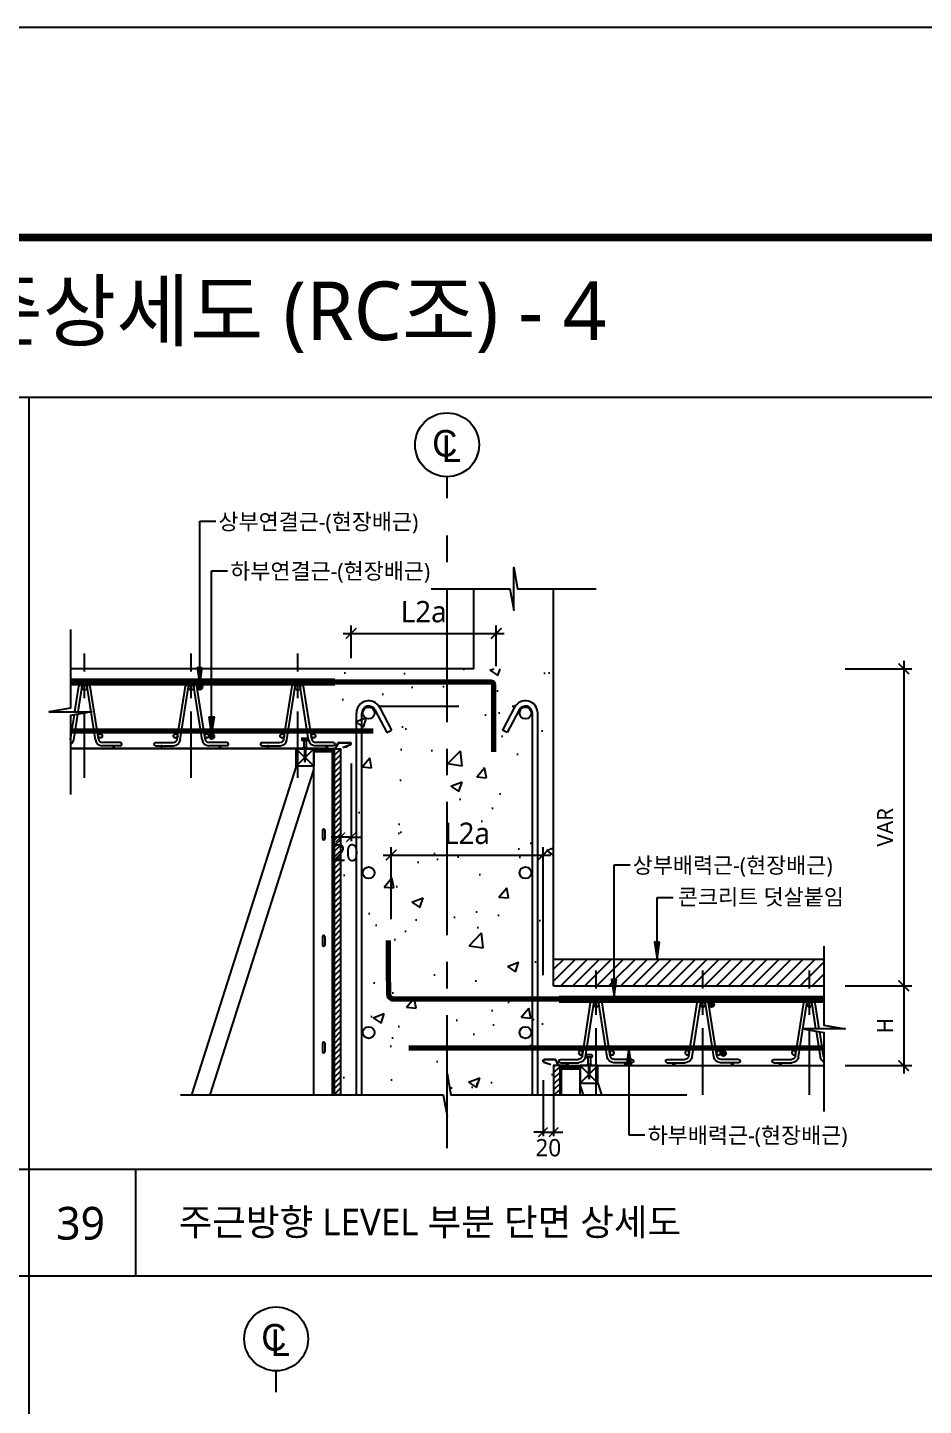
# Model space of a CAD drawing. Extents: x 10983 to 44623, y -18406 to 11294.
# Drawn here: x 40133 to 41813, y -3173 to -586 of the extents above; entities that cross this region are included whole.
import ezdxf

# ---------------------------------------------------------------- set-up
doc = ezdxf.new("R2010")
doc.units = 0
doc.header["$LTSCALE"] = 100
doc.header["$MEASUREMENT"] = 0
doc.header["$PDMODE"] = 3
doc.header["$PDSIZE"] = 10
for name, pattern in [('CEN', [62, 60, -1, 0, -1]), ('CENTERX2', [4, 2.5, -0.5, 0.5, -0.5]), ('HID', [2.5, 1.5, -1])]:
    doc.linetypes.add(name, pattern=pattern)
doc.layers.get('0').update_dxf_attribs({"linetype": 'CONTINUOUS'})
doc.layers.get('Defpoints').update_dxf_attribs({"color": 165, "linetype": 'CONTINUOUS'})
for name, color, linetype in [('-상부연결근', 4, 'CONTINUOUS'), ('-하부배력근', 3, 'CONTINUOUS'), ('-하부연결근', 4, 'CONTINUOUS'), ('0-TEXT', 3, 'CONTINUOUS'), ('DECK-CEN', 1, 'CEN'), ('DECK-CON', 2, 'CONTINUOUS'), ('DECK-DIM', 255, 'CONTINUOUS'), ('DECK-ETC STEEL', 6, 'CONTINUOUS'), ('DECK-HATCH', 251, 'CONTINUOUS'), ('DECK-LATTICE', 7, 'CONTINUOUS'), ('DECK-MAIN BAR', 2, 'CONTINUOUS'), ('DECK-PG', 4, 'CONTINUOUS'), ('DECK-RC', 251, 'CONTINUOUS'), ('DECK-RC(ETC)', 252, 'CONTINUOUS'), ('DECK-TABLE', 7, 'CONTINUOUS'), ('DECK-TEX1', 6, 'CONTINUOUS'), ('DECK-TEXT', 7, 'CONTINUOUS'), ('DECK-TITLE TEXT', 3, 'CONTINUOUS'), ('DECK-TRANS', 3, 'CONTINUOUS'), ('E2', 7, 'CONTINUOUS'), ('form', 7, 'CONTINUOUS')]:
    doc.layers.add(name, color=color, linetype=linetype)
doc.styles.add('SY Panel', font='malgun.ttf')
doc.styles.add('VICON TEXT', font='malgun.ttf')
doc.styles.add('굴림', font='Gulim.ttf')
doc.styles.add('맑은고딕', font='malgun.ttf')
doc.dimstyles.new('STDECK-DIM', dxfattribs={"dimtxt": 35, "dimasz": 20, "dimexe": 15, "dimexo": 40, "dimgap": 10, "dimtad": 1, "dimdec": 0, "dimtxsty": 'SY Panel', "dimblk": 'ARCHTICK', "dimcen": 2.5, "dimdle": 15, "dimclrd": 7, "dimclre": 7, "dimclrt": 6, "dimadec": 0, "dimazin": 0, "dimtfac": 1, "dimtdec": 0, "dimtmove": 0, "dimatfit": 3, "dimldrblk": 'ARCHTICK', "dimfxl": 1, "dimarcsym": 0})
doc.dimstyles.new('STDECK-DIM 2', dxfattribs={"dimscale": 2.5, "dimtxt": 12, "dimasz": 7, "dimexe": 3, "dimexo": 3, "dimgap": 3, "dimtad": 1, "dimdec": 0, "dimlunit": 6, "dimtxsty": 'VICON TEXT', "dimblk": 'ARCHTICK', "dimcen": 2.5, "dimclrd": 7, "dimclre": 7, "dimclrt": 6, "dimadec": 0, "dimazin": 0, "dimtfac": 1, "dimtdec": 0, "dimtix": 1, "dimtmove": 0, "dimatfit": 3, "dimfxl": 1, "dimarcsym": 0})
pattern_1 = [(45, (14861.725, -5036.8984), (-5.3033009, 5.3033009), [])]

# ---------------------------------------------------------------- blocks, each defined once
blk = doc.blocks.new('_ArchTick')
at = {"color": 0, "linetype": 'ByBlock', "const_width": 0.15}
blk.add_lwpolyline([(-0.5, -0.5), (0.5, 0.5)], dxfattribs=at)
blk = doc.blocks.new('*D240')
at = {"layer": 'DECK-DIM', "color": 7, "lineweight": -2}
for p, q in [((41776.2, -1775), (41776.2, -2400)), ((41666.2, -1790), (41791.2, -1790)), ((41666.2, -2385), (41791.2, -2385))]:
    blk.add_line(p, q, dxfattribs=at)
at = {"layer": 'Defpoints', "color": 0, "ltscale": 0.5}
for p in [(41626.2, -1790), (41626.2, -2385), (41776.2, -2385)]:
    blk.add_point(p, dxfattribs=at)
at = {"layer": 'DECK-DIM', "color": 7, "lineweight": -2, "ltscale": 0.5, "xscale": 20, "yscale": 20, "zscale": 20}
for p, rotation in [((41776.2, -1790), 90), ((41776.2, -2385), 270)]:
    blk.add_blockref('_ArchTick', p, dxfattribs=dict(at, rotation=rotation))
at = {"layer": 'DECK-DIM', "color": 6, "ltscale": 0.5, "insert": (41741.2, -2087.5), "char_height": 30, "attachment_point": 5, "rotation": 90, "style": 'SY Panel'}
blk.add_mtext('VAR', dxfattribs=at)
blk = doc.blocks.new('*D241')
at = {"layer": 'DECK-DIM', "color": 7, "lineweight": -2}
for p, q in [((41776.2, -2370), (41776.2, -2550)), ((41666.2, -2385), (41791.2, -2385)), ((41666.2, -2535), (41791.2, -2535))]:
    blk.add_line(p, q, dxfattribs=at)
at = {"layer": 'Defpoints', "color": 0, "ltscale": 0.5}
for p in [(41626.2, -2385), (41626.2, -2535), (41776.2, -2535)]:
    blk.add_point(p, dxfattribs=at)
at = {"layer": 'DECK-DIM', "color": 7, "lineweight": -2, "ltscale": 0.5, "xscale": 20, "yscale": 20, "zscale": 20}
for p, rotation in [((41776.2, -2385), 90), ((41776.2, -2535), 270)]:
    blk.add_blockref('_ArchTick', p, dxfattribs=dict(at, rotation=rotation))
at = {"layer": 'DECK-DIM', "color": 6, "ltscale": 0.5, "insert": (41741.2, -2460), "char_height": 30, "attachment_point": 5, "rotation": 90, "style": 'SY Panel'}
blk.add_mtext('H', dxfattribs=at)
blk = doc.blocks.new('*D242')
at = {"layer": 'DECK-DIM', "color": 7, "lineweight": -2}
for p, q in [((40719.5, -1967.5), (40719.5, -2113.7)), ((40739.5, -1967.5), (40739.5, -2113.7)), ((40719.5, -2106.2), (40702, -2106.2)), ((40739.5, -2106.2), (40719.5, -2106.2)), ((40739.5, -2106.2), (40757, -2106.2))]:
    blk.add_line(p, q, dxfattribs=at)
at = {"layer": 'Defpoints', "color": 0, "ltscale": 0.5}
for p in [(40719.5, -1960), (40739.5, -1960), (40719.5, -2106.2)]:
    blk.add_point(p, dxfattribs=at)
at = {"layer": 'DECK-DIM', "color": 7, "lineweight": -2, "ltscale": 0.5, "xscale": 17.5, "yscale": 17.5, "zscale": 17.5}
blk.add_blockref('_ArchTick', (40719.5, -2106.2), dxfattribs=at)
at = {"layer": 'DECK-DIM', "color": 7, "lineweight": -2, "ltscale": 0.5, "xscale": 17.5, "yscale": 17.5, "zscale": 17.5, "rotation": 180}
blk.add_blockref('_ArchTick', (40739.5, -2106.2), dxfattribs=at)
at = {"layer": 'DECK-DIM', "color": 6, "ltscale": 0.5, "insert": (40729.5, -2135.5), "char_height": 32.5, "attachment_point": 5, "style": 'VICON TEXT'}
blk.add_mtext('20', dxfattribs=at)
blk = doc.blocks.new('*D247')
at = {"layer": 'DECK-DIM', "color": 7, "lineweight": -2}
for p, q in [((40724.5, -1723.6), (41026.9, -1723.6)), ((40739.5, -1770), (40739.5, -1708.6)), ((41011.9, -1785), (41011.9, -1708.6))]:
    blk.add_line(p, q, dxfattribs=at)
at = {"layer": 'Defpoints', "color": 0, "ltscale": 0.5}
for p in [(41011.9, -1723.6), (40739.5, -1810), (41011.9, -1825)]:
    blk.add_point(p, dxfattribs=at)
at = {"layer": 'DECK-DIM', "color": 7, "lineweight": -2, "ltscale": 0.5, "xscale": 20, "yscale": 20, "zscale": 20, "rotation": 180}
blk.add_blockref('_ArchTick', (40739.5, -1723.6), dxfattribs=at)
at = {"layer": 'DECK-DIM', "color": 7, "lineweight": -2, "ltscale": 0.5, "xscale": 20, "yscale": 20, "zscale": 20}
blk.add_blockref('_ArchTick', (41011.9, -1723.6), dxfattribs=at)
at = {"layer": 'DECK-DIM', "color": 6, "ltscale": 0.5, "insert": (40875.7, -1683), "char_height": 40, "attachment_point": 5, "style": 'SY Panel'}
blk.add_mtext('L2a', dxfattribs=at)
blk = doc.blocks.new('*D248')
at = {"layer": 'DECK-DIM', "color": 7, "lineweight": -2}
for p, q in [((40799.5, -2139.7), (41114.5, -2139.7)), ((40814.5, -2260), (40814.5, -2124.7)), ((41099.5, -2365), (41099.5, -2124.7))]:
    blk.add_line(p, q, dxfattribs=at)
at = {"layer": 'Defpoints', "color": 0, "ltscale": 0.5}
for p in [(41099.5, -2139.7), (40814.5, -2300), (41099.5, -2405)]:
    blk.add_point(p, dxfattribs=at)
at = {"layer": 'DECK-DIM', "color": 7, "lineweight": -2, "ltscale": 0.5, "xscale": 20, "yscale": 20, "zscale": 20, "rotation": 180}
blk.add_blockref('_ArchTick', (40814.5, -2139.7), dxfattribs=at)
at = {"layer": 'DECK-DIM', "color": 7, "lineweight": -2, "ltscale": 0.5, "xscale": 20, "yscale": 20, "zscale": 20}
blk.add_blockref('_ArchTick', (41099.5, -2139.7), dxfattribs=at)
at = {"layer": 'DECK-DIM', "color": 6, "ltscale": 0.5, "insert": (40957, -2099.1), "char_height": 40, "attachment_point": 5, "style": 'SY Panel'}
blk.add_mtext('L2a', dxfattribs=at)
blk = doc.blocks.new('*D251')
at = {"layer": 'DECK-DIM', "color": 7, "lineweight": -2}
for p, q in [((41099.5, -2562.5), (41099.5, -2667.5)), ((41119.5, -2562.5), (41119.5, -2667.5)), ((41099.5, -2660), (41082, -2660)), ((41099.5, -2660), (41119.5, -2660)), ((41119.5, -2660), (41137, -2660))]:
    blk.add_line(p, q, dxfattribs=at)
at = {"layer": 'Defpoints', "color": 0, "ltscale": 0.5}
for p in [(41099.5, -2555), (41119.5, -2555), (41119.5, -2660)]:
    blk.add_point(p, dxfattribs=at)
at = {"layer": 'DECK-DIM', "color": 7, "lineweight": -2, "ltscale": 0.5, "xscale": 17.5, "yscale": 17.5, "zscale": 17.5}
blk.add_blockref('_ArchTick', (41099.5, -2660), dxfattribs=at)
at = {"layer": 'DECK-DIM', "color": 7, "lineweight": -2, "ltscale": 0.5, "xscale": 17.5, "yscale": 17.5, "zscale": 17.5, "rotation": 180}
blk.add_blockref('_ArchTick', (41119.5, -2660), dxfattribs=at)
at = {"layer": 'DECK-DIM', "color": 6, "ltscale": 0.5, "insert": (41109.5, -2689.3), "char_height": 32.5, "attachment_point": 5, "style": 'VICON TEXT'}
blk.add_mtext('20', dxfattribs=at)
blk = doc.blocks.new('tg4')
at = {"layer": 'DECK-MAIN BAR'}
h = blk.add_hatch(color=256, dxfattribs=at)
h.dxf.hatch_style = 1
h.paths.add_polyline_path([(7710.5, 42136.7, 0.414214), (7705.5, 42131.7, 0.414214), (7710.5, 42126.7)])
h.paths.add_polyline_path([(7735.8, 42040.8, 1), (7743.8, 42040.8, 1)])
h.paths.add_polyline_path([(7710.5, 42136.7), (7710.5, 42126.7, 0.414214), (7715.5, 42131.7, 0.414214)])
edge = h.paths.add_edge_path()
edge.add_line((7683.8, 42043.8), (7683.8, 42037.7))
edge.add_arc((7681.2, 42040.7), 4, 310.4298, 409.5702)
h = blk.add_hatch(color=256, dxfattribs=at)
h.dxf.hatch_style = 1
h.paths.add_polyline_path([(7877.2, 42040.7, 1), (7885.2, 42040.7, 1)])
h.paths.add_polyline_path([(7910.5, 42136.7, 0.414214), (7905.5, 42131.7, 0.414214), (7910.5, 42126.7)])
h.paths.add_polyline_path([(7935.8, 42040.8, 1), (7943.8, 42040.8, 1)])
h.paths.add_polyline_path([(7910.5, 42136.7), (7910.5, 42126.7, 0.414214), (7915.5, 42131.7, 0.414214)])
h = blk.add_hatch(color=256, dxfattribs=at)
h.dxf.hatch_style = 1
h.paths.add_polyline_path([(8077.2, 42040.7, 1), (8085.2, 42040.7, 1)])
h.paths.add_polyline_path([(8110.5, 42136.7, 0.414214), (8105.5, 42131.7, 0.414214), (8110.5, 42126.7)])
h.paths.add_polyline_path([(8135.8, 42040.8, 1), (8143.8, 42040.8, 1)])
h.paths.add_polyline_path([(8110.5, 42136.7), (8110.5, 42126.7, 0.414214), (8115.5, 42131.7, 0.414214)])
at = {"layer": 'DECK-CEN', "linetype": 'CENTERX2', "ltscale": 0.5}
for p, q in [((7710.5, 41961.8), (7710.5, 42195.4)), ((7910.5, 41961.8), (7910.5, 42195.4)), ((8110.5, 41961.8), (8110.5, 42195.4))]:
    blk.add_line(p, q, dxfattribs=at)
at = {"layer": 'DECK-LATTICE', "ltscale": 0.5}
for p, q in [((8179.9, 42146.7), (7683.8, 42146.7)), ((8179.9, 42136.7), (7683.8, 42136.7)), ((7692.2, 42085.7), (7699.7, 42134.3)), ((7698.3, 42085.7), (7705.7, 42133.6)), ((7730.8, 42033.2), (7715.2, 42133.6)), ((7736.6, 42035), (7721.2, 42134.3)), ((7884.3, 42035), (7899.7, 42134.3)), ((7890.1, 42033.2), (7905.7, 42133.6)), ((7930.8, 42033.2), (7915.2, 42133.6)), ((7936.6, 42035), (7921.2, 42134.3)), ((8084.3, 42035), (8099.7, 42134.3)), ((8090.1, 42033.2), (8105.7, 42133.6)), ((8130.8, 42033.2), (8115.2, 42133.6)), ((8136.6, 42035), (8121.2, 42134.3)), ((7684.3, 42035), (7691.3, 42080)), ((7690.1, 42033.2), (7697.6, 42081.1)), ((7777.5, 42022.2), (7743.7, 42022.2)), ((7777.5, 42028.2), (7744.5, 42028.2)), ((7843.5, 42028.2), (7876.4, 42028.2)), ((7843.5, 42022.2), (7877.3, 42022.2)), ((7977.5, 42022.2), (7943.7, 42022.2)), ((7977.5, 42028.2), (7944.5, 42028.2)), ((8043.5, 42028.2), (8076.4, 42028.2)), ((8043.5, 42022.2), (8077.3, 42022.2)), ((8177.5, 42022.2), (8143.7, 42022.2)), ((8177.5, 42028.2), (8144.5, 42028.2))]:
    blk.add_line(p, q, dxfattribs=at)
for centre, radius, start, end in [((7702.7, 42133.7), 3.01, 349.5852, 169.9415), ((7718.2, 42133.7), 3.01, 10.0585, 190.4148), ((7902.7, 42133.7), 3.01, 349.5852, 169.9415), ((7918.2, 42133.7), 3.01, 10.0585, 190.4148), ((8102.7, 42133.7), 3.01, 349.5852, 169.9415), ((8118.2, 42133.7), 3.01, 10.0585, 190.4148), ((7676.4, 42036.2), 8, 336.4782, 351.1777), ((7677.3, 42035.2), 13, 299.8906, 351.1777), ((7743.7, 42035.2), 13, 188.8223, 270), ((7744.5, 42036.2), 8, 188.8223, 270), ((7777.5, 42025.2), 3, 270, 90), ((7843.5, 42025.2), 3, 90, 270), ((7876.4, 42036.2), 8, 270, 351.1777), ((7877.3, 42035.2), 13, 270, 351.1777), ((7943.7, 42035.2), 13, 188.8223, 270), ((7944.5, 42036.2), 8, 188.8223, 270), ((7977.5, 42025.2), 3, 270, 90), ((8043.5, 42025.2), 3, 90, 270), ((8076.4, 42036.2), 8, 270, 351.1777), ((8077.3, 42035.2), 13, 270, 351.1777), ((8143.7, 42035.2), 13, 188.8223, 270), ((8144.5, 42036.2), 8, 188.8223, 270), ((8177.5, 42025.2), 3, 270, 90)]:
    blk.add_arc(centre, radius, start, end, dxfattribs=at)
at = {"layer": 'DECK-MAIN BAR', "ltscale": 0.5}
for centre, radius in [((7710.5, 42131.7), 5), ((7910.5, 42131.7), 5), ((8110.5, 42131.7), 5), ((7739.8, 42040.8), 4), ((7881.2, 42040.7), 4), ((7939.8, 42040.8), 4), ((8081.2, 42040.7), 4), ((8139.8, 42040.8), 4)]:
    blk.add_circle(centre, radius, dxfattribs=at)
blk.add_arc((7681.2, 42040.7), 4, 310.4298, 49.5702, dxfattribs=at)
at = {"layer": 'DECK-PG', "ltscale": 0.5}
for p, q in [((7764.7, 42017.2), (7683.8, 42017.2)), ((7765, 42016.7), (7683.8, 42016.7)), ((7855, 42016.7), (7766, 42016.7)), ((7854.7, 42017.2), (7766.2, 42017.2)), ((7965, 42016.7), (7856, 42016.7)), ((7964.7, 42017.2), (7856.2, 42017.2)), ((8055, 42016.7), (7966, 42016.7)), ((8054.7, 42017.2), (7966.2, 42017.2)), ((8165, 42016.7), (8056, 42016.7)), ((8164.7, 42017.2), (8056.2, 42017.2))]:
    blk.add_line(p, q, dxfattribs=at)
at = {"layer": 'DECK-PG'}
for p, q in [((7764, 42021.2), (7764, 42018.7)), ((7764.5, 42018.7), (7764.5, 42021.2)), ((7765, 42021.2), (7765, 42017.5)), ((7765, 42018.7), (7765, 42020.7)), ((7765.5, 42021.2), (7765.5, 42017.2)), ((7766, 42017.5), (7766, 42021.2)), ((7854, 42021.2), (7854, 42018.7)), ((7854.5, 42018.7), (7854.5, 42021.2)), ((7855, 42021.2), (7855, 42017.5)), ((7855, 42018.7), (7855, 42020.7)), ((7855.5, 42021.2), (7855.5, 42017.2)), ((7856, 42017.5), (7856, 42021.2)), ((7964, 42021.2), (7964, 42018.7)), ((7964.5, 42018.7), (7964.5, 42021.2)), ((7965, 42021.2), (7965, 42017.5)), ((7965, 42018.7), (7965, 42020.7)), ((7965.5, 42021.2), (7965.5, 42017.2)), ((7966, 42017.5), (7966, 42021.2)), ((8054, 42021.2), (8054, 42018.7)), ((8054.5, 42018.7), (8054.5, 42021.2)), ((8055, 42021.2), (8055, 42017.5)), ((8055, 42018.7), (8055, 42020.7)), ((8055.5, 42021.2), (8055.5, 42017.2)), ((8056, 42017.5), (8056, 42021.2)), ((8164, 42021.2), (8164, 42018.7)), ((8164.5, 42018.7), (8164.5, 42021.2)), ((8165, 42021.2), (8165, 42017.5)), ((8165, 42018.7), (8165, 42020.7)), ((8165.5, 42021.2), (8165.5, 42017.2)), ((8166, 42017.5), (8166, 42021.2)), ((8166, 42016.7), (8179.9, 42016.7)), ((8166.2, 42017.2), (8179.9, 42017.2)), ((8180.8, 42017.8), (8186.1, 42027.5)), ((8181.3, 42017.5), (8186.6, 42027.2)), ((8187.4, 42028.2), (8208.1, 42028.2)), ((8187.4, 42027.7), (8208.1, 42027.7)), ((8208.7, 42023.9), (8195.4, 42019.1)), ((8208.6, 42023.9), (8195.4, 42019.1)), ((8195.4, 42019.1), (8195.5, 42018.6)), ((8208.9, 42023.5), (8195.5, 42018.6))]:
    blk.add_line(p, q, dxfattribs=at)
for centre, radius, start, end in [((7765, 42021.2), 1, 0, 180), ((7765, 42021.2), 1, 0, 180), ((7764.5, 42018.7), 0.5, 180, 0), ((7765, 42021.2), 0.5, 0, 180), ((7764.7, 42017.5), 0.25, 270, 0), ((7765, 42017.2), 0.5, 270, 0), ((7766, 42017.2), 0.5, 180, 270), ((7766.2, 42017.5), 0.25, 180, 270), ((7855, 42021.2), 1, 0, 180), ((7855, 42021.2), 1, 0, 180), ((7854.5, 42018.7), 0.5, 180, 0), ((7855, 42021.2), 0.5, 0, 180), ((7854.7, 42017.5), 0.25, 270, 0), ((7855, 42017.2), 0.5, 270, 0), ((7856, 42017.2), 0.5, 180, 270), ((7856.2, 42017.5), 0.25, 180, 270), ((7965, 42021.2), 1, 0, 180), ((7965, 42021.2), 1, 0, 180), ((7964.5, 42018.7), 0.5, 180, 0), ((7965, 42021.2), 0.5, 0, 180), ((7964.7, 42017.5), 0.25, 270, 0), ((7965, 42017.2), 0.5, 270, 0), ((7966, 42017.2), 0.5, 180, 270), ((7966.2, 42017.5), 0.25, 180, 270), ((8055, 42021.2), 1, 0, 180), ((8055, 42021.2), 1, 0, 180), ((8054.5, 42018.7), 0.5, 180, 0), ((8055, 42021.2), 0.5, 0, 180), ((8054.7, 42017.5), 0.25, 270, 0), ((8055, 42017.2), 0.5, 270, 0), ((8056, 42017.2), 0.5, 180, 270), ((8056.2, 42017.5), 0.25, 180, 270), ((8165, 42021.2), 1, 0, 180), ((8165, 42021.2), 1, 0, 180), ((8164.5, 42018.7), 0.5, 180, 0), ((8165, 42021.2), 0.5, 0, 180), ((8164.7, 42017.5), 0.25, 270, 0), ((8165, 42017.2), 0.5, 270, 0), ((8166, 42017.2), 0.5, 180, 270), ((8166.2, 42017.5), 0.25, 180, 270), ((8179.9, 42018.3), 1.05, 270, 331.3895), ((8179.9, 42018.3), 1.55, 270, 331.3895), ((8187.4, 42026.8), 1.46, 90, 151.3895), ((8187.4, 42026.8), 0.955, 90, 151.3895), ((8208.1, 42025.8), 2.46, 290, 90), ((8208.1, 42025.8), 1.96, 290, 90)]:
    blk.add_arc(centre, radius, start, end, dxfattribs=at)

msp = doc.modelspace()

# ---------------------------------------------------------------- hatches: boundary and pattern name
at = {"layer": '-상부연결근', "linetype": 'ByBlock'}
h = msp.add_hatch(color=0, dxfattribs=at)
h.paths.add_polyline_path([(40460.3, -1788.1), (40455.6, -1788.1), (40455.6, -1819.5)])
h.paths.add_polyline_path([(40455.6, -1788.1), (40450.9, -1788.1), (40455.6, -1819.5)])
at = {"layer": '-상부연결근'}
h = msp.add_hatch(color=256, dxfattribs=at)
h.dxf.hatch_style = 1
h.paths.add_polyline_path([(40460.6, -1824.5, 1), (40450.6, -1824.5, 1)])
h = msp.add_hatch(color=256, dxfattribs=at)
h.dxf.hatch_style = 1
h.paths.add_polyline_path([(41420.6, -2420, 1), (41410.6, -2420, 1)])
at = {"layer": '-하부배력근', "linetype": 'ByBlock'}
h = msp.add_hatch(color=0, dxfattribs=at)
h.paths.add_polyline_path([(41256.1, -2533.4), (41260.8, -2533.4), (41260.8, -2502)])
h.paths.add_polyline_path([(41260.8, -2533.4), (41265.5, -2533.4), (41260.8, -2502)])
at = {"layer": '-하부연결근', "linetype": 'ByBlock'}
h = msp.add_hatch(color=0, dxfattribs=at)
h.paths.add_polyline_path([(40477.8, -1911.9), (40477.8, -1880.5), (40473.1, -1880.5)])
h.paths.add_polyline_path([(40477.8, -1911.9), (40482.5, -1880.5), (40477.8, -1880.5)])
at = {"layer": '-하부연결근'}
h = msp.add_hatch(color=256, dxfattribs=at)
h.dxf.hatch_style = 1
h.paths.add_polyline_path([(40482.8, -1916.9, 1), (40472.8, -1916.9, 1)])
h = msp.add_hatch(color=256, dxfattribs=at)
h.dxf.hatch_style = 1
h.paths.add_polyline_path([(41442.8, -2512, 1), (41432.8, -2512, 1)])
at = {"linetype": 'ByBlock'}
h = msp.add_hatch(color=256, dxfattribs=at)
h.paths.add_polyline_path([(41318.3, -2303.5), (41313.6, -2303.5), (41313.6, -2335)])
h.paths.add_polyline_path([(41313.6, -2303.5), (41308.9, -2303.5), (41313.6, -2335)])
h = msp.add_hatch(color=256, dxfattribs=at)
h.paths.add_polyline_path([(41237.6, -2373.5), (41232.9, -2373.5), (41232.9, -2405)])
h.paths.add_polyline_path([(41232.9, -2373.5), (41228.2, -2373.5), (41232.9, -2405)])
at = {"layer": 'DECK-HATCH'}
h = msp.add_hatch(dxfattribs=at)
h.set_pattern_fill('AR-CONC', color=256, scale=30, style=0)
h.set_pattern_definition([(50, (14861.72, -5036.9), (215.178, -18.8256), [22.5, -247.5]), (355, (14861.72, -5036.9), (-41.6254, 225.6576), [18, -198]), (100.4514, (14879.66, -5038.47), (173.5527, 206.832), [19.122, -210.3426]), (46.1842, (14861.72, -4976.9), (320.1724, -49.6558), [33.75, -371.25]), (96.6356, (14888.4, -4981.04), (280.3986, 292.2356), [28.683, -315.514]), (351.1842, (14861.72, -4976.9), (280.3986, 292.2356), [27, -297]), (21, (14891.72, -4991.9), (179.0721, -120.7857), [22.5, -247.5]), (326, (14891.72, -4991.9), (72.9946, 217.545), [18, -198]), (71.4514, (14906.65, -5001.96), (252.0667, 96.7593), [19.122, -210.3426]), (37.5, (14861.725, -5036.9), (3.64796, 99.86816), [0, -195.6, 0, -201, 0, -198.75]), (7.5, (14861.72, -5036.9), (78.92086, 118.3235), [0, -114.6, 0, -191.1, 0, -75.75]), (327.5, (14794.825, -5036.9), (160.14673, -6.76646), [0, -75, 0, -234, 0, -310.5]), (317.5, (14764.82, -5036.9), (174.95585, 30.0315), [0, -97.5, 0, -155.4, 0, -220.5])])
h.paths.add_polyline_path([(41119.5, -1790), (40719.5, -1790), (40719.5, -2590), (41119.5, -2589.4)])
at = {"layer": 'DECK-HATCH', "linetype": 'ByBlock'}
h = msp.add_hatch(dxfattribs=at)
h.set_pattern_fill('ANSI31', color=256, scale=60, style=0)
h.set_pattern_definition(pattern_1)
h.paths.add_polyline_path([(40719.5, -1940), (40707.5, -1940), (40707.5, -2590), (40719.5, -2590)])
h.paths.add_polyline_path([(40700.2, -2058.6), (40758.8, -2058.6), (40758.8, -2103.7), (40700.2, -2103.7)], flags=9)
h = msp.add_hatch(dxfattribs=at)
h.set_pattern_fill('ANSI31', color=256, scale=5, style=0)
h.set_pattern_definition([(45, (-7725918.397, -2456133.377), (-11.225320152, 11.225320152), [])])
h.paths.add_polyline_path([(41232.9, -2335), (41119.5, -2335), (41119.5, -2385), (41229.9, -2385), (41228.2, -2373.5), (41232.9, -2373.5)])
h.paths.add_polyline_path([(41626.2, -2385), (41626.2, -2335), (41232.9, -2335), (41232.9, -2373.5), (41237.6, -2373.5), (41235.9, -2385)])
h = msp.add_hatch(dxfattribs=at)
h.set_pattern_fill('ANSI31', color=256, scale=60, style=0)
h.set_pattern_definition(pattern_1)
h.paths.add_polyline_path([(41131.5, -2535), (41119.5, -2535), (41119.5, -2590), (41131.5, -2590)])

# ---------------------------------------------------------------- linework, layer by layer
at = {"layer": '-상부연결근', "color": 0, "linetype": 'ByBlock'}
for p, q in [((40455.6, -1513.1), (40485.6, -1513.1)), ((40455.6, -1819.5), (40455.6, -1513.1))]:
    msp.add_line(p, q, dxfattribs=at)
msp.add_lwpolyline([(40460.3, -1788.1), (40450.9, -1788.1), (40455.6, -1819.5), (40460.3, -1788.1)], dxfattribs=at)
at = {"layer": '-상부연결근'}
for centre in [(40455.6, -1824.5), (41415.6, -2420)]:
    msp.add_circle(centre, 5, dxfattribs=at)
at = {"layer": '-하부배력근', "color": 0, "linetype": 'ByBlock'}
for p, q in [((41260.8, -2502), (41260.8, -2665.1)), ((41260.8, -2665.1), (41290.8, -2665.1))]:
    msp.add_line(p, q, dxfattribs=at)
at = {"layer": '-하부배력근', "ltscale": 0.5, "const_width": 10}
for points in [[(40212.8, -1907), (40780.9, -1907)], [(40847.5, -2501.9), (41625.7, -2501.9)]]:
    msp.add_lwpolyline(points, dxfattribs=at)
at = {"layer": '-하부배력근', "color": 0, "linetype": 'ByBlock'}
msp.add_lwpolyline([(41256.1, -2533.4), (41265.5, -2533.4), (41260.8, -2502), (41256.1, -2533.4)], dxfattribs=at)
at = {"layer": '-하부연결근', "color": 0, "linetype": 'ByBlock'}
for p, q in [((40477.8, -1605.8), (40507.8, -1605.8)), ((40477.8, -1911.9), (40477.8, -1605.8))]:
    msp.add_line(p, q, dxfattribs=at)
msp.add_lwpolyline([(40473.1, -1880.5), (40482.5, -1880.5), (40477.8, -1911.9), (40473.1, -1880.5)], dxfattribs=at)
at = {"layer": '-하부연결근'}
for centre in [(40477.8, -1916.9), (41437.8, -2512)]:
    msp.add_circle(centre, 5, dxfattribs=at)
at = {"linetype": 'ByBlock'}
for p, q in [((41232.9, -2405), (41232.9, -2158)), ((41232.9, -2158), (41262.9, -2158)), ((41313.6, -2335), (41313.6, -2219.6)), ((41313.6, -2219.6), (41343.6, -2219.6))]:
    msp.add_line(p, q, dxfattribs=at)
for points in [[(41318.3, -2303.5), (41308.9, -2303.5), (41313.6, -2335), (41318.3, -2303.5)], [(41237.6, -2373.5), (41228.2, -2373.5), (41232.9, -2405), (41237.6, -2373.5)]]:
    msp.add_lwpolyline(points, dxfattribs=at)
at = {"layer": 'DECK-CEN', "linetype": 'CENTERX2'}
msp.add_line((40919.5, -2690), (40919.5, -1519.5), dxfattribs=at)
at = {"layer": 'DECK-CON'}
for p, q in [((40969.5, -1790), (40969.5, -1640)), ((41119.5, -2385), (41119.5, -1640)), ((40969.5, -1790), (40212.8, -1790)), ((41119.5, -2335), (41626.2, -2335)), ((41119.5, -2385), (41626.2, -2385))]:
    msp.add_line(p, q, dxfattribs=at)
for points in [[(40889.5, -1640), (41037.4, -1640), (41044.5, -1680), (41044.5, -1600), (41051.5, -1640), (41199.5, -1640)], [(40212.8, -1716), (40212.8, -1863.9), (40172.8, -1871), (40252.8, -1871), (40212.8, -1878), (40212.8, -2026)], [(40212.8, -1716), (40212.8, -1863.9), (40172.8, -1871), (40252.8, -1871), (40212.8, -1878), (40212.8, -2026)], [(41626.2, -2311), (41626.2, -2458.9), (41666.2, -2466), (41586.2, -2466), (41626.2, -2473), (41626.2, -2621)], [(40419.5, -2590), (40912.4, -2590), (40919.5, -2630), (40919.5, -2550), (40926.5, -2590), (41369.5, -2590)]]:
    msp.add_lwpolyline(points, dxfattribs=at)
for points in [[(40707.5, -1940), (40719.5, -1940), (40719.5, -2590), (40707.5, -2590)], [(41131.5, -2535), (41119.5, -2535), (41119.5, -2590), (41131.5, -2590)]]:
    msp.add_lwpolyline(points, close=True, dxfattribs=at)
at = {"layer": 'DECK-ETC STEEL'}
for points in [[(40704.5, -1940), (40707.5, -1940), (40707.5, -2590), (40704.5, -2590), (40704.5, -1946), (40669.5, -1946), (40669.5, -1943), (40704.5, -1943), (40704.5, -1940), (40707.5, -1940)], [(41134.5, -2535), (41131.5, -2535), (41131.5, -2590), (41134.5, -2590), (41134.5, -2541), (41169.5, -2541), (41169.5, -2538), (41134.5, -2538), (41134.5, -2535), (41131.5, -2535)]]:
    msp.add_lwpolyline(points, dxfattribs=at)
at = {"layer": 'DECK-RC', "linetype": 'HID'}
msp.add_line((40791.4, -1860), (41047.5, -1860), dxfattribs=at)
at = {"layer": 'DECK-RC'}
for p, q in [((40792.9, -1862.3), (40815.3, -1905.3)), ((41046.1, -1862.3), (41023.6, -1905.3)), ((40749.5, -2590), (40749.5, -1873)), ((40759.5, -2590), (40759.5, -1873)), ((40784, -1866.9), (40806.5, -1909.9)), ((41055, -1866.9), (41032.5, -1909.9)), ((41079.5, -2590), (41079.5, -1873)), ((41089.5, -2590), (41089.5, -1873)), ((40806.5, -1909.9), (40815.3, -1905.3)), ((41032.5, -1909.9), (41023.6, -1905.3))]:
    msp.add_line(p, q, dxfattribs=at)
for centre in [(40772.5, -1873), (41066.5, -1873), (40772.5, -2173), (41066.5, -2173), (40772.5, -2473), (41066.5, -2473)]:
    msp.add_circle(centre, 11, dxfattribs=at)
for centre, radius, start, end in [((40772.5, -1873), 23, 27.5898, 180), ((40772.5, -1873), 13, 27.5824, 180), ((41066.5, -1873), 23, 0, 152.4102), ((41066.5, -1873), 13, 0, 152.4176)]:
    msp.add_arc(centre, radius, start, end, dxfattribs=at)
at = {"layer": 'DECK-RC(ETC)'}
for p, q in [((40669.5, -1973), (40636.5, -1940)), ((40636.5, -1973), (40669.5, -1940)), ((40647, -1921), (40647, -1923)), ((40648, -1920), (40658, -1920)), ((40648, -1924), (40658, -1924)), ((40649, -1938.6), (40649, -1939.4)), ((40649.6, -1938), (40650.1, -1938)), ((40649.6, -1940), (40656.4, -1940)), ((40650.1, -1938), (40655.9, -1938)), ((40650.7, -1926.3), (40650.7, -1936.7)), ((40652, -1938), (40654, -1938)), ((40652, -1940), (40652, -1960.5)), ((40654, -1940), (40654, -1960.5)), ((40655.3, -1926.3), (40655.3, -1936.7)), ((40655.9, -1938), (40656.4, -1938)), ((40657, -1938.6), (40657, -1939.4)), ((40659, -1921), (40659, -1923)), ((40652, -1960.5), (40653, -1965.5)), ((40653, -1965.5), (40654, -1960.5)), ((40669.5, -2590), (40669.5, -1946)), ((40636.5, -1973), (40439.8, -2590)), ((40669.5, -1978.1), (40474.5, -2590)), ((40686, -2093), (40686, -2109)), ((40690, -2093), (40690, -2109)), ((40686, -2293), (40686, -2309)), ((40690, -2293), (40690, -2309)), ((40686, -2493), (40686, -2509)), ((40690, -2493), (40690, -2509)), ((41169.5, -2568), (41202.5, -2535)), ((41202.5, -2568), (41169.5, -2535)), ((41180, -2516), (41180, -2518)), ((41191, -2515), (41181, -2515)), ((41191, -2519), (41181, -2519)), ((41182, -2533.6), (41182, -2534.4)), ((41183.1, -2533), (41182.6, -2533)), ((41189.4, -2535), (41182.6, -2535)), ((41188.9, -2533), (41183.1, -2533)), ((41183.7, -2521.3), (41183.7, -2531.7)), ((41187, -2533), (41185, -2533)), ((41185, -2535), (41185, -2555.5)), ((41187, -2535), (41187, -2555.5)), ((41188.3, -2521.3), (41188.3, -2531.7)), ((41189.4, -2533), (41188.9, -2533)), ((41190, -2533.6), (41190, -2534.4)), ((41192, -2516), (41192, -2518)), ((41169.5, -2590), (41169.5, -2541)), ((41186, -2560.5), (41185, -2555.5)), ((41187, -2555.5), (41186, -2560.5)), ((41169.5, -2573.1), (41174.9, -2590)), ((41202.5, -2568), (41209.5, -2590))]:
    msp.add_line(p, q, dxfattribs=at)
for points in [[(40636.5, -1940), (40669.5, -1940), (40669.5, -1973), (40636.5, -1973), (40636.5, -1940)], [(41202.5, -2535), (41169.5, -2535), (41169.5, -2568), (41202.5, -2568), (41202.5, -2535)]]:
    msp.add_lwpolyline(points, dxfattribs=at)
for centre, radius, start, end in [((40648, -1921), 1, 90, 180), ((40648, -1923), 1, 180, 270), ((40647.9, -1926.7), 2.75, 7.7709, 89.4479), ((40649.6, -1938.6), 0.6, 90, 180), ((40649.6, -1939.4), 0.6, 180, 270), ((40649.3, -1936.6), 1.39, 281.7725, 355.1369), ((40658, -1926.7), 2.75, 90.5521, 172.2291), ((40656.7, -1936.6), 1.39, 184.8631, 258.2275), ((40656.4, -1938.6), 0.6, 0, 90), ((40656.4, -1939.4), 0.6, 270, 0), ((40658, -1921), 1, 0, 90), ((40658, -1923), 1, 270, 0), ((40688, -2093), 2, 0, 180), ((40688, -2093), 2, 0, 180), ((40688, -2109), 2, 180, 0), ((40688, -2293), 2, 0, 180), ((40688, -2293), 2, 0, 180), ((40688, -2309), 2, 180, 0), ((40688, -2493), 2, 0, 180), ((40688, -2493), 2, 0, 180), ((40688, -2509), 2, 180, 0), ((41181, -2516), 1, 90, 180), ((41181, -2518), 1, 180, 270), ((41180.9, -2521.7), 2.75, 7.7709, 89.4479), ((41182.6, -2533.6), 0.6, 90, 180), ((41182.6, -2534.4), 0.6, 180, 270), ((41182.3, -2531.6), 1.39, 281.7725, 355.1369), ((41191, -2521.7), 2.75, 90.5521, 172.2291), ((41189.7, -2531.6), 1.39, 184.8631, 258.2275), ((41189.4, -2533.6), 0.6, 0, 90), ((41189.4, -2534.4), 0.6, 270, 0), ((41191, -2516), 1, 0, 90), ((41191, -2518), 1, 270, 0)]:
    msp.add_arc(centre, radius, start, end, dxfattribs=at)
at = {"layer": 'DECK-TABLE', "ltscale": 0.5}
for p, q in [((40135.1, -1280.1), (40135.1, -6230.1)), ((43535.1, -2730.1), (36735.1, -2730.1)), ((40335.1, -2730.1), (40335.1, -2930.1)), ((43535.1, -2930.1), (36735.1, -2930.1))]:
    msp.add_line(p, q, dxfattribs=at)
msp.add_lwpolyline([(36735.1, -1280.1), (43535.1, -1280.1), (43535.1, -6230.1), (36735.1, -6230.1)], close=True, dxfattribs=at)
at = {"layer": 'DECK-TRANS', "ltscale": 0.5, "const_width": 10}
for points in [[(40212.8, -1815), (41002.2, -1815), (41005.6, -1816.3), (41007.2, -1820.1), (41007.2, -1946)], [(41626.2, -2410), (40816.6, -2410.1), (40811.1, -2405.8), (40809.7, -2399.9), (40809.5, -2300)]]:
    msp.add_lwpolyline(points, dxfattribs=at)
at = {"layer": 'Defpoints'}
msp.add_lwpolyline([(36212.5, -6526.2), (44622.5, -6526.2), (44622.5, -586.2), (36212.5, -586.2)], close=True, dxfattribs=at)
at = {"layer": 'E2', "linetype": 'ByBlock'}
for p, q in [((40919.5, -1469.5), (40919.5, -1429.5)), ((40598.9, -3148), (40598.9, -3108))]:
    msp.add_line(p, q, dxfattribs=at)
for centre in [(40919.5, -1369.5), (40598.9, -3048)]:
    msp.add_circle(centre, 60, dxfattribs=at)
at = {"layer": 'form', "color": 30, "const_width": 14.2}
msp.add_lwpolyline([(36503.2, -980.1), (36503.2, -6298.4), (44456.8, -6298.4), (44456.8, -980.1)], close=True, dxfattribs=at)

# ---------------------------------------------------------------- block references
at = {"layer": 'DECK-LATTICE'}
msp.add_blockref('tg4', (32529, -43956.7), dxfattribs=at)
at = {"layer": 'DECK-LATTICE', "xscale": -1}
msp.add_blockref('tg4', (49309.9, -44551.7), dxfattribs=at)

# ---------------------------------------------------------------- texts
at = {"layer": '-상부연결근', "color": 0, "style": 'VICON TEXT'}
msp.add_text('상부연결근-(현장배근)', height=30, dxfattribs=at).set_placement((40490.7, -1528.9))
at = {"layer": '-하부배력근', "color": 0, "style": 'VICON TEXT'}
msp.add_text('하부배력근-(현장배근)', height=30, dxfattribs=at).set_placement((41295.9, -2680.9))
at = {"layer": '-하부연결근', "color": 0, "style": 'VICON TEXT'}
msp.add_text('하부연결근-(현장배근)', height=30, dxfattribs=at).set_placement((40512.9, -1621.6))
at = {"layer": '0-TEXT', "insert": (40130, -1130.1), "char_height": 110, "width": 3770.247, "attachment_point": 5, "style": '맑은고딕'}
msp.add_mtext('MEGA DECK 표준상세도 (RC조) - 4', dxfattribs=at)
at = {"layer": 'DECK-TEX1', "color": 6, "linetype": 'ByBlock', "style": '굴림'}
for s, p in [('C', (40891.7, -1391.6)), ('L', (40909.7, -1401.6)), ('C', (40571.1, -3070.1)), ('L', (40589.1, -3080.1))]:
    msp.add_text(s, height=50, dxfattribs=at).set_placement(p)
at = {"layer": 'DECK-TEXT', "style": 'VICON TEXT'}
for s, p in [('상부배력근-(현장배근)', (41268, -2173.8)), ('콘크리트 덧살붙임', (41352.6, -2233.3))]:
    msp.add_text(s, height=30, dxfattribs=at).set_placement(p)
at = {"layer": 'DECK-TITLE TEXT', "color": 3, "style": 'VICON TEXT'}
for s, height, p in [('39', 61.43, (40186.3, -2861.6)), ('주근방향 LEVEL 부분 단면 상세도', 50.257, (40416.1, -2853.8))]:
    msp.add_text(s, height=height, dxfattribs=at).set_placement(p)

# ---------------------------------------------------------------- dimensions: what is measured, and where the dimension line sits
at = {"layer": 'DECK-DIM'}
for base, p1, p2, picture, middle in [((41011.9, -1723.6), (40739.5, -1810), (41011.9, -1825), '*D247', (40875.7, -1683)), ((41099.5, -2139.7), (40814.5, -2300), (41099.5, -2405), '*D248', (40957, -2099.1))]:
    dim = msp.add_linear_dim(base=base, p1=p1, p2=p2, text='L2a', dimstyle='STDECK-DIM', override={"dimtxt": 40, "dimgap": 20}, dxfattribs=at)
    dim.commit()
    dim.dimension.update_dxf_attribs({"geometry": picture, "text_midpoint": middle})
for base, p1, p2, text, picture, middle in [((41776.2, -2385), (41626.2, -1790), (41626.2, -2385), 'VAR', '*D240', (41741.2, -2087.5)), ((41776.2, -2535), (41626.2, -2385), (41626.2, -2535), 'H', '*D241', (41741.2, -2460))]:
    dim = msp.add_linear_dim(base=base, p1=p1, p2=p2, angle=90, text=text, dimstyle='STDECK-DIM', override={"dimtxt": 30, "dimgap": 20}, dxfattribs=at)
    dim.commit()
    dim.dimension.update_dxf_attribs({"geometry": picture, "text_midpoint": middle})
dim = msp.add_linear_dim(base=(40719.5, -2106.2), p1=(40739.5, -1960), p2=(40719.5, -1960), angle=180, dimstyle='STDECK-DIM 2', override={"dimtxt": 13, "dimgap": 5, "dimtad": 2, "dimtoh": 0}, dxfattribs=at)
dim.commit()
dim.dimension.update_dxf_attribs({"geometry": '*D242', "text_midpoint": (40729.5, -2135.5)})
dim = msp.add_linear_dim(base=(41119.5, -2660), p1=(41099.5, -2555), p2=(41119.5, -2555), dimstyle='STDECK-DIM 2', override={"dimtxt": 13, "dimgap": 5, "dimtad": 2, "dimtoh": 0}, dxfattribs=at)
dim.commit()
dim.dimension.update_dxf_attribs({"geometry": '*D251', "text_midpoint": (41109.5, -2689.3)})

doc.saveas('drawing.dxf')
